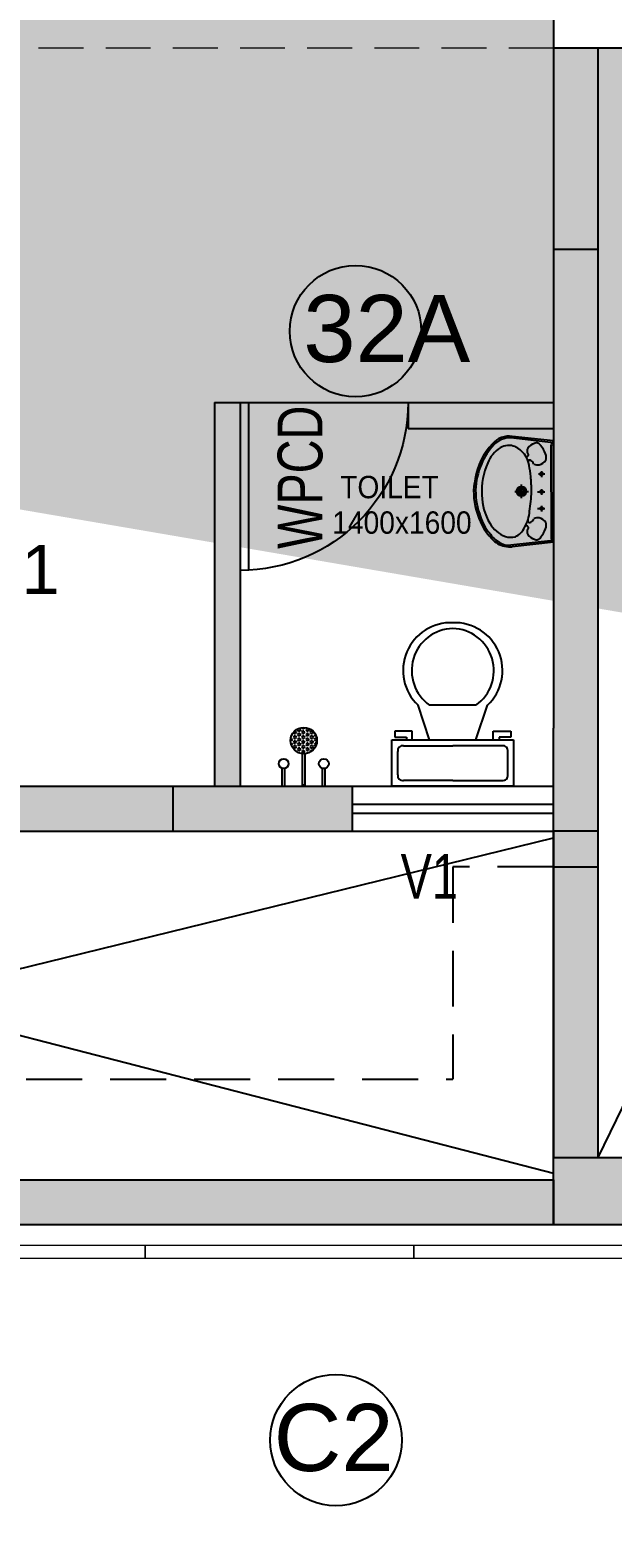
# Model space of a CAD drawing. Extents: x 11034434 to 11724204, y -4674497 to -3911811.
# Drawn here: x 11653115 to 11655716, y -4568539 to -4561881 of the extents above; entities that cross this region are included whole.
import ezdxf

# ---------------------------------------------------------------- set-up
doc = ezdxf.new("R2010")
doc.units = 0
doc.header["$MEASUREMENT"] = 0
for name, pattern in [('CENTER', [0]), ('DASHED', [0.75, 0.5, -0.25]), ('DASHED2', [0.375, 0.25, -0.125]), ('HIDDEN', [0.375, 0.25, -0.125])]:
    doc.linetypes.add(name, pattern=pattern)
doc.layers.get('0').update_dxf_attribs({"color": 251, "linetype": 'CONTINUOUS'})
for name, color, linetype in [('BEAM', 251, 'CONTINUOUS'), ('HATCH', 251, 'CONTINUOUS'), ('HS', 251, 'CONTINUOUS')]:
    doc.layers.add(name, color=color, linetype=linetype)
doc.layers.add('WALL PANEL', color=7, linetype='CONTINUOUS', lineweight=15)
doc.styles.add('ARIAL', font='arial.ttf', dxfattribs={"width": 0.75})
doc.styles.get("Standard").update_dxf_attribs({"font": 'arial.ttf'})

msp = doc.modelspace()

# ---------------------------------------------------------------- hatches: boundary and pattern name
at = {"ltscale": 500}
for points in [[(11655654, -4561963), (11655454, -4561963), (11655454, -4565003), (11655454, -4565263), (11655454, -4565463), (11655454, -4565623), (11655654, -4565623)], [(11654554, -4565263), (11653754, -4565263), (11653754, -4565463), (11654554, -4565463)], [(11655654, -4565463), (11655454, -4565463), (11655454, -4566923), (11655654, -4566923)], [(11650402.3, -4567023), (11655454, -4567023), (11655454, -4567223), (11650402.3, -4567223)]]:
    msp.add_hatch(color=256, dxfattribs=at).paths.add_polyline_path(points)
at = {"layer": 'HATCH', "ltscale": 500}
h = msp.add_hatch(color=251, dxfattribs=at)
h.dxf.hatch_style = 1
h.paths.add_polyline_path([(11633364, -4566323), (11633664, -4566323), (11633664, -4567223), (11633364, -4567223)])
h.paths.add_polyline_path([(11676774, -4570188), (11677674, -4570188), (11677674, -4570488), (11676774, -4570488)])
h.paths.add_polyline_path([(11651189, -4576253), (11651489, -4576253), (11651489, -4577153), (11651189, -4577153)])
h.paths.add_polyline_path([(11673574, -4576253), (11674174, -4576253), (11674174, -4576553), (11673574, -4576553)])
h.paths.add_polyline_path([(11629934, -4558133), (11630684, -4558133), (11630684, -4558433), (11629934, -4558433)])
h.paths.add_polyline_path([(11629934, -4561663), (11630834, -4561663), (11630834, -4561963), (11629934, -4561963)])
h.paths.add_polyline_path([(11666915.7, -4576153), (11667744, -4576153), (11667744, -4576453), (11666915.7, -4576453)])
h.paths.add_polyline_path([(11643159, -4575553), (11643459, -4575553), (11643459, -4576453), (11643159, -4576453)])
h.paths.add_polyline_path([(11636989, -4575703), (11637289, -4575703), (11637289, -4576453), (11636989, -4576453)])
h.paths.add_polyline_path([(11636664, -4576478), (11636964, -4576478), (11636964, -4577228), (11636664, -4577228)])
h.paths.add_polyline_path([(11629934, -4547263), (11630684, -4547263), (11630684, -4547563), (11629934, -4547563)])
h.paths.add_polyline_path([(11676774, -4547263), (11677674, -4547263), (11677674, -4547563), (11676774, -4547563)])
h.paths.add_polyline_path([(11629834, -4566323), (11630134, -4566323), (11630134, -4567223), (11629834, -4567223)])
h.paths.add_polyline_path([(11636664, -4575703), (11636964, -4575703), (11636964, -4576453), (11636664, -4576453)])
h.paths.add_polyline_path([(11676674, -4533533), (11676974, -4533533), (11676974, -4532554.7), (11676674, -4532554.7)])
h.paths.add_polyline_path([(11629934, -4554533), (11630684, -4554533), (11630684, -4554833), (11629934, -4554833)])
h.paths.add_polyline_path([(11658389, -4576253), (11658689, -4576253), (11658689, -4577153), (11658389, -4577153)])
h.paths.add_polyline_path([(11676774, -4527303), (11677674, -4527303), (11677674, -4527603), (11676774, -4527603)])
h.paths.add_polyline_path([(11676774, -4543663), (11677674, -4543663), (11677674, -4543963), (11676774, -4543963)])
h.paths.add_polyline_path([(11629934, -4550933), (11630684, -4550933), (11630684, -4551233), (11629934, -4551233)])
h.paths.add_polyline_path([(11661989, -4570223), (11662289, -4570223), (11662289, -4571123), (11661989, -4571123)])
h.paths.add_polyline_path([(11676774, -4550933), (11677674, -4550933), (11677674, -4551233), (11676774, -4551233)])
h.paths.add_polyline_path([(11634979, -4536533), (11635279, -4536533), (11635279, -4537133), (11634979, -4537133)])
h.paths.add_polyline_path([(11629934, -4536533), (11630834, -4536533), (11630834, -4536833), (11629934, -4536833)])
h.paths.add_polyline_path([(11676774, -4536533), (11677574, -4536533), (11677574, -4536833), (11676774, -4536833)])
h.paths.add_polyline_path([(11673574, -4565263), (11674272.9, -4565263), (11674272.9, -4565563), (11673574, -4565563)])
h.paths.add_polyline_path([(11670744, -4576153), (11671572.3, -4576153), (11671572.3, -4576453), (11670744, -4576453)])
h.paths.add_polyline_path([(11676774, -4558133), (11677674, -4558133), (11677674, -4558433), (11676774, -4558433)])
h.paths.add_polyline_path([(11634979, -4532933), (11635279, -4532933), (11635279, -4533533), (11634979, -4533533)])
h.paths.add_polyline_path([(11635304, -4532933), (11635604, -4532933), (11635604, -4533533), (11635304, -4533533)])
h.paths.add_polyline_path([(11631314, -4532633), (11631614, -4532633), (11631614, -4533533), (11631314, -4533533)])
h.paths.add_polyline_path([(11676774, -4576153), (11677674, -4576153), (11677674, -4576453), (11676774, -4576453)])
h.paths.add_polyline_path([(11649424, -4525003), (11649724, -4525003), (11649724, -4525903), (11649424, -4525903)])
h.paths.add_polyline_path([(11655454, -4525003), (11655754, -4525003), (11655754, -4525903), (11655454, -4525903)])
h.paths.add_polyline_path([(11633364, -4575703), (11633664, -4575703), (11633664, -4576453), (11633364, -4576453)])
h.paths.add_polyline_path([(11635304, -4536533), (11635604, -4536533), (11635604, -4537133), (11635304, -4537133)])
h.paths.add_polyline_path([(11646124, -4525003), (11646424, -4525003), (11646424, -4525903), (11646124, -4525903)])
h.paths.add_polyline_path([(11631314, -4526753), (11631614, -4526753), (11631614, -4527503), (11631314, -4527503)])
h.paths.add_polyline_path([(11634979, -4540133), (11635279, -4540133), (11635279, -4540733), (11634979, -4540733)])
h.paths.add_polyline_path([(11635304, -4540733), (11635604, -4540733), (11635604, -4540133), (11635304, -4540133)])
h.paths.add_polyline_path([(11633364, -4561213), (11633664, -4561213), (11633664, -4561963), (11633364, -4561963)])
h.paths.add_polyline_path([(11634979, -4526753), (11635279, -4526753), (11635279, -4527503), (11634979, -4527503)])
h.paths.add_polyline_path([(11632914, -4576478), (11633664, -4576478), (11633664, -4576778), (11632914, -4576778)])
h.paths.add_polyline_path([(11661989, -4576253), (11662289, -4576253), (11662289, -4577153), (11661989, -4577153)])
h.paths.add_polyline_path([(11633364, -4570223), (11633664, -4570223), (11633664, -4570973), (11633364, -4570973)])
h.paths.add_polyline_path([(11654789, -4576253), (11655089, -4576253), (11655089, -4577153), (11654789, -4577153)])
h.paths.add_polyline_path([(11676774, -4540133), (11677674, -4540133), (11677674, -4540433), (11676774, -4540433)])
h.paths.add_polyline_path([(11629934, -4543663), (11630684, -4543663), (11630684, -4543963), (11629934, -4543963)])
h.paths.add_polyline_path([(11670744, -4576478), (11671344, -4576478), (11671344, -4576778), (11670744, -4576778)])
h.paths.add_polyline_path([(11629659, -4576478), (11630409, -4576478), (11630409, -4576778), (11629659, -4576778)])
h.paths.add_polyline_path([(11667144, -4576478), (11667744, -4576478), (11667744, -4576778), (11667144, -4576778)])
h.paths.add_polyline_path([(11630834, -4540133), (11629934, -4540133), (11629934, -4540433), (11630834, -4540433)])
h.paths.add_polyline_path([(11643159, -4570223), (11643459, -4570223), (11643459, -4571123), (11643159, -4571123)])
h.paths.add_polyline_path([(11647589, -4576253), (11647889, -4576253), (11647889, -4577153), (11647589, -4577153)])
h.paths.add_polyline_path([(11667444, -4570223), (11667744, -4570223), (11667744, -4571123), (11667444, -4571123)])
h.paths.add_polyline_path([(11676774, -4561663), (11677674, -4561663), (11677674, -4561963), (11676774, -4561963)])
h.paths.add_polyline_path([(11676774, -4566923), (11677752.3, -4566923), (11677752.3, -4567223), (11676774, -4567223)])
h.paths.add_polyline_path([(11637734, -4526603), (11638034, -4526603), (11638034, -4527503), (11637734, -4527503)])
edge = h.paths.add_edge_path()
edge.add_line((11658239, -4526603), (11658239, -4527503))
edge.add_line((11670744, -4567223), (11671722.3, -4567223))
edge.add_line((11636664, -4561213), (11636664, -4561963))
edge.add_line((11658539, -4533533), (11658539, -4532633))
edge.add_line((11636964, -4570973), (11636964, -4570223))
edge.add_line((11636989, -4570223), (11636989, -4570973))
h.paths.add_polyline_path([(11655454, -4566923), (11656354, -4566923), (11656354, -4567223), (11655454, -4567223)], flags=17)
h.paths.add_polyline_path([(11640094, -4566323), (11640394, -4566323), (11640394, -4567223), (11640094, -4567223)], flags=17)
h.paths.add_polyline_path([(11636989, -4566473), (11637289, -4566473), (11637289, -4567223), (11636989, -4567223)], flags=17)
h.paths.add_polyline_path([(11636989, -4570223), (11637289, -4570223), (11637289, -4570973), (11636989, -4570973)], flags=17)
h.paths.add_polyline_path([(11645445.7, -4566923), (11646424, -4566923), (11646424, -4567223), (11645445.7, -4567223)], flags=17)
h.paths.add_polyline_path([(11647249.9, -4570223), (11648228.1, -4570223), (11648228.1, -4570523), (11647249.9, -4570523)], flags=17)
h.paths.add_polyline_path([(11660814, -4566923), (11661714, -4566923), (11661714, -4567223), (11660814, -4567223)], flags=17)
h.paths.add_polyline_path([(11649424, -4566923), (11650402.3, -4566923), (11650402.3, -4567223), (11649424, -4567223)], flags=17)
h.paths.add_polyline_path([(11666844, -4566923), (11667744, -4566923), (11667744, -4567223), (11666844, -4567223)], flags=17)
h.paths.add_polyline_path([(11636664, -4566473), (11636964, -4566473), (11636964, -4567223), (11636664, -4567223)], flags=17)
h.paths.add_polyline_path([(11636664, -4570223), (11636964, -4570223), (11636964, -4570973), (11636664, -4570973)], flags=17)
h.paths.add_polyline_path([(11660814, -4540133), (11661714, -4540133), (11661714, -4540433), (11660814, -4540433)], flags=17)
h.paths.add_polyline_path([(11655454, -4532933), (11655754, -4532933), (11655754, -4533533), (11655454, -4533533)], flags=16)
h.paths.add_polyline_path([(11655454, -4547263), (11656354, -4547263), (11656354, -4547563), (11655454, -4547563)], flags=17)
h.paths.add_polyline_path([(11652224, -4531073), (11652824, -4531073), (11652824, -4531373), (11652224, -4531373)], flags=17)
h.paths.add_polyline_path([(11652224, -4533233), (11652824, -4533233), (11652824, -4533533), (11652224, -4533533)], flags=16)
h.paths.add_polyline_path([(11660814, -4561663), (11661714, -4561663), (11661714, -4561963), (11660814, -4561963)], flags=17)
h.paths.add_polyline_path([(11636664, -4561213), (11636964, -4561213), (11636964, -4561963), (11636664, -4561963)], flags=17)
h.paths.add_polyline_path([(11646424, -4551233), (11645524, -4551233), (11645524, -4550933), (11646424, -4550933)], flags=17)
h.paths.add_polyline_path([(11639494, -4558133), (11640394, -4558133), (11640394, -4558433), (11639494, -4558433)], flags=17)
h.paths.add_polyline_path([(11646124, -4561363), (11646424, -4561363), (11646424, -4562263), (11646124, -4562263)], flags=17)
h.paths.add_polyline_path([(11639494, -4561663), (11640394, -4561663), (11640394, -4561963), (11639494, -4561963)], flags=17)
h.paths.add_polyline_path([(11655454, -4558133), (11656354, -4558133), (11656354, -4558433), (11655454, -4558433)], flags=17)
h.paths.add_polyline_path([(11636989, -4561213), (11637289, -4561213), (11637289, -4561963), (11636989, -4561963)], flags=17)
h.paths.add_polyline_path([(11639494, -4554533), (11640394, -4554533), (11640394, -4554833), (11639494, -4554833)], flags=17)
h.paths.add_polyline_path([(11660814, -4543663), (11661714, -4543663), (11661714, -4543963), (11660814, -4543963)], flags=17)
h.paths.add_polyline_path([(11660814, -4554533), (11661714, -4554533), (11661714, -4554833), (11660814, -4554833)], flags=17)
h.paths.add_polyline_path([(11660814, -4550933), (11661714, -4550933), (11661714, -4551233), (11660814, -4551233)], flags=17)
h.paths.add_polyline_path([(11664314, -4565263), (11664914, -4565263), (11664914, -4565563), (11664314, -4565563)], flags=17)
h.paths.add_polyline_path([(11670744, -4547263), (11671644, -4547263), (11671644, -4547563), (11670744, -4547563)], flags=17)
h.paths.add_polyline_path([(11666844, -4547263), (11667744, -4547263), (11667744, -4547563), (11666844, -4547563)], flags=17)
h.paths.add_polyline_path([(11649424, -4554233), (11649724, -4554233), (11649724, -4555133), (11649424, -4555133)], flags=17)
h.paths.add_polyline_path([(11655454, -4554533), (11656354, -4554533), (11656354, -4554833), (11655454, -4554833)], flags=17)
h.paths.add_polyline_path([(11670744, -4566923), (11671722.3, -4566923), (11671722.3, -4567223), (11670744, -4567223)], flags=17)
h.paths.add_polyline_path([(11646124, -4554233), (11646424, -4554233), (11646424, -4555133), (11646124, -4555133)], flags=17)
h.paths.add_polyline_path([(11667444, -4554233), (11667744, -4554233), (11667744, -4555133), (11667444, -4555133)], flags=17)
h.paths.add_polyline_path([(11649424, -4547263), (11650324, -4547263), (11650324, -4547563), (11649424, -4547563)], flags=17)
h.paths.add_polyline_path([(11662541.5, -4533233), (11663441.5, -4533233), (11663441.5, -4533533), (11662541.5, -4533533)], flags=17)
h.paths.add_polyline_path([(11666844, -4533233), (11667744, -4533233), (11667744, -4533533), (11666844, -4533533)], flags=17)
h.paths.add_polyline_path([(11670744, -4533233), (11671644, -4533233), (11671644, -4533533), (11670744, -4533533)], flags=17)
h.paths.add_polyline_path([(11655454, -4550933), (11656354, -4550933), (11656354, -4551233), (11655454, -4551233)], flags=17)
h.paths.add_polyline_path([(11649424, -4550933), (11650324, -4550933), (11650324, -4551233), (11649424, -4551233)], flags=17)
h.paths.add_polyline_path([(11642994, -4565263), (11643594, -4565263), (11643594, -4565563), (11642994, -4565563)], flags=17)
h.paths.add_polyline_path([(11655454, -4540133), (11656354, -4540133), (11656354, -4540433), (11655454, -4540433)], flags=17)
h.paths.add_polyline_path([(11639494, -4550933), (11640394, -4550933), (11640394, -4551233), (11639494, -4551233)], flags=17)
h.paths.add_polyline_path([(11670744, -4550933), (11671644, -4550933), (11671644, -4551233), (11670744, -4551233)], flags=17)
h.paths.add_polyline_path([(11666844, -4550933), (11667744, -4550933), (11667744, -4551233), (11666844, -4551233)], flags=17)
h.paths.add_polyline_path([(11670744, -4554233), (11671044, -4554233), (11671044, -4555133), (11670744, -4555133)], flags=17)
h.paths.add_polyline_path([(11649424, -4557833), (11649724, -4557833), (11649724, -4558733), (11649424, -4558733)], flags=17)
h.paths.add_polyline_path([(11670744, -4561363), (11671044, -4561363), (11671044, -4562263), (11670744, -4562263)], flags=17)
h.paths.add_polyline_path([(11655454, -4543663), (11656354, -4543663), (11656354, -4543963), (11655454, -4543963)], flags=17)
h.paths.add_polyline_path([(11667444, -4543363), (11667744, -4543363), (11667744, -4544263), (11667444, -4544263)], flags=17)
h.paths.add_polyline_path([(11670744, -4543363), (11671044, -4543363), (11671044, -4544263), (11670744, -4544263)], flags=17)
h.paths.add_polyline_path([(11645524, -4547263), (11646424, -4547263), (11646424, -4547563), (11645524, -4547563)], flags=17)
h.paths.add_polyline_path([(11660618.7, -4547262.8), (11661714, -4547263), (11661714, -4547563), (11660618.7, -4547562.8)], flags=17)
h.paths.add_polyline_path([(11639494, -4547263), (11640394, -4547263), (11640394, -4547563), (11639494, -4547563)], flags=17)
h.paths.add_polyline_path([(11654449.9, -4570223), (11655428.1, -4570223), (11655428.1, -4570523), (11654449.9, -4570523)], flags=17)
h.paths.add_polyline_path([(11646124, -4557833), (11646424, -4557833), (11646424, -4558733), (11646124, -4558733)], flags=17)
h.paths.add_polyline_path([(11641979, -4527503), (11642279, -4527503), (11642279, -4526703), (11641979, -4526703)], flags=17)
h.paths.add_polyline_path([(11670744, -4539833), (11671044, -4539833), (11671044, -4540733), (11670744, -4540733)], flags=17)
h.paths.add_polyline_path([(11646124, -4530473), (11646424, -4530473), (11646424, -4531373), (11646124, -4531373)], flags=17)
h.paths.add_polyline_path([(11660814, -4536533), (11661714, -4536533), (11661714, -4536833), (11660814, -4536833)], flags=17)
h.paths.add_polyline_path([(11655454, -4530473), (11655754, -4530473), (11655754, -4531373), (11655454, -4531373)], flags=17)
h.paths.add_polyline_path([(11641979, -4532633), (11642279, -4532633), (11642279, -4533533), (11641979, -4533533)], flags=17)
h.paths.add_polyline_path([(11658239, -4532633), (11658539, -4532633), (11658539, -4533533), (11658239, -4533533)], flags=16)
h.paths.add_polyline_path([(11639494, -4536533), (11640394, -4536533), (11640394, -4536833), (11639494, -4536833)], flags=17)
h.paths.add_polyline_path([(11649424, -4536533), (11650069, -4536533), (11650069, -4536833), (11649424, -4536833)], flags=17)
h.paths.add_polyline_path([(11637734, -4532633), (11638034, -4532633), (11638034, -4533533), (11637734, -4533533)], flags=17)
h.paths.add_polyline_path([(11667444, -4526603), (11667744, -4526603), (11667744, -4527503), (11667444, -4527503)], flags=17)
h.paths.add_polyline_path([(11646124, -4532633), (11646424, -4532633), (11646424, -4533533), (11646124, -4533533)], flags=17)
h.paths.add_polyline_path([(11662841.5, -4526603), (11663141.5, -4526603), (11663141.5, -4527503), (11662841.5, -4527503)], flags=17)
h.paths.add_polyline_path([(11670744, -4536533), (11671644, -4536533), (11671644, -4536833), (11670744, -4536833)], flags=17)
h.paths.add_polyline_path([(11646124, -4543363), (11646424, -4543363), (11646424, -4544263), (11646124, -4544263)], flags=17)
h.paths.add_polyline_path([(11639494, -4540133), (11640394, -4540133), (11640394, -4540433), (11639494, -4540433)], flags=17)
h.paths.add_polyline_path([(11658239, -4526603), (11658539, -4526603), (11658539, -4527503), (11658239, -4527503)], flags=17)
h.paths.add_polyline_path([(11666844, -4536533), (11667744, -4536533), (11667744, -4536833), (11666844, -4536833)], flags=17)
h.paths.add_polyline_path([(11670744, -4526603), (11671044, -4526603), (11671044, -4527503), (11670744, -4527503)], flags=17)
h.paths.add_polyline_path([(11658049.9, -4570223), (11659028.1, -4570223), (11659028.1, -4570523), (11658049.9, -4570523)], flags=17)
h.paths.add_polyline_path([(11655454, -4536533), (11656354, -4536533), (11656354, -4536833), (11655454, -4536833)], flags=17)
h.paths.add_polyline_path([(11655454, -4561663), (11656354, -4561663), (11656354, -4561963), (11655454, -4561963)], flags=17)
h.paths.add_polyline_path([(11649424, -4539833), (11649724, -4539833), (11649724, -4540733), (11649424, -4540733)], flags=17)
h.paths.add_polyline_path([(11660814, -4558133), (11661714, -4558133), (11661714, -4558433), (11660814, -4558433)], flags=17)
h.paths.add_polyline_path([(11646124, -4540733), (11646424, -4540733), (11646424, -4539835.4), (11646124, -4539835.4)], flags=17)
h.paths.add_polyline_path([(11667444, -4557833), (11667744, -4557833), (11667744, -4558733), (11667444, -4558733)], flags=17)
h.paths.add_polyline_path([(11649424, -4561363), (11649724, -4561363), (11649724, -4562263), (11649424, -4562263)], flags=17)
h.paths.add_polyline_path([(11670744, -4557833), (11671044, -4557833), (11671044, -4558733), (11670744, -4558733)], flags=17)
h.paths.add_polyline_path([(11645445.7, -4536533), (11646424, -4536533), (11646424, -4536833), (11645445.7, -4536833)], flags=17)
h.paths.add_polyline_path([(11667444, -4561363), (11667744, -4561363), (11667744, -4562263), (11667444, -4562263)], flags=17)
h.paths.add_polyline_path([(11649424, -4543363), (11649724, -4543363), (11649724, -4544263), (11649424, -4544263)], flags=17)
h.paths.add_polyline_path([(11639494, -4543663), (11640394, -4543663), (11640394, -4543963), (11639494, -4543963)], flags=17)
h.paths.add_polyline_path([(11667444, -4539833), (11667744, -4539833), (11667744, -4540733), (11667444, -4540733)], flags=17)
h.paths.add_polyline_path([(11671044, -4570280.2), (11670744, -4570280.2), (11670744, -4571201.3), (11671044, -4571201.3)])
at = {"layer": 'HS', "linetype": 'CENTER', "ltscale": 500, "true_color": 0x636466}
h = msp.add_hatch(dxfattribs=at)
h.set_pattern_fill('ANSI31', color=251)
h.set_pattern_definition([(45, (348973.33256, 82478.97014), (-0.0883883476483, 0.0883883476483), [])])
h.paths.add_polyline_path([(11654041.5, -4558133), (11654041.5, -4556818), (11653926.5, -4556818), (11653926.5, -4558133)])
h.paths.add_polyline_path([(11654027.3, -4557126.4), (11654912.2, -4557126.4), (11654912.2, -4557534.3), (11654027.3, -4557534.3)], flags=9)
h.paths.add_polyline_path([(11653926.5, -4558418), (11654041.5, -4558418), (11654041.5, -4558133), (11653926.5, -4558133)])
h.paths.add_polyline_path([(11654791.5, -4558433), (11654791.5, -4558529.4, -0.024474), (11654816.4, -4558533), (11655454, -4558533), (11655454, -4558433)])
h.paths.add_polyline_path([(11654118.7, -4558367.3), (11654845.2, -4558367.3), (11654845.2, -4558674.2), (11654118.7, -4558674.2)], flags=9)
h.paths.add_polyline_path([(11653926.5, -4558533), (11654041.5, -4558533), (11654041.5, -4558433), (11653926.5, -4558433)])
h.paths.add_polyline_path([(11654054, -4563548), (11653939, -4563548), (11653939, -4565263), (11654054, -4565263), (11654054, -4563548)])
h.paths.add_polyline_path([(11654804, -4563548), (11654804, -4563663), (11655454, -4563663), (11655454, -4563548), (11654804, -4563548)])
at = {"layer": 'HS', "lineweight": -3, "ltscale": 500}
h = msp.add_hatch(color=256, dxfattribs=at)
h.dxf.hatch_style = 1
h.paths.add_polyline_path([(11653754, -4565463.1), (11653754, -4565263.1), (11652854, -4565263.1), (11652854, -4565463.1)])
at = {"layer": 'HS', "linetype": 'CENTER', "ltscale": 500, "true_color": 0x636466}
h = msp.add_hatch(dxfattribs=at)
h.set_pattern_fill('ANSI31', color=251, scale=10)
h.set_pattern_definition([(45, (11649584.3326, -4576357.0299), (-0.88388348, 0.88388348), [])])
h.paths.add_polyline_path([(11651189, -4576253), (11650503, -4576253, -0.135626), (11650476.5, -4576253), (11649058, -4576253), (11649058, -4576453), (11651189, -4576453)])
h.paths.add_polyline_path([(11648158, -4576253), (11647889, -4576253), (11647889, -4576453), (11648158, -4576453)])
h.paths.add_polyline_path([(11651758, -4576253), (11651489, -4576253), (11651489, -4576453), (11651758, -4576453)])
h.paths.add_polyline_path([(11654789, -4576253), (11654734.8, -4576253), (11654734.8, -4576353.3), (11653786.7, -4576352.7), (11653786.8, -4576253), (11653703.4, -4576253), (11653703.4, -4576353), (11652755.3, -4576353), (11652755.4, -4576253), (11652658, -4576253), (11652658, -4576453), (11654789, -4576453)])
h.paths.add_polyline_path([(11655358, -4576253), (11655089, -4576253), (11655089, -4576453), (11655358, -4576453)])
h.paths.add_polyline_path([(11658389, -4576253), (11657739, -4576253, -0.135626), (11657712.5, -4576253), (11657300.1, -4576253, -0.135626), (11657273.5, -4576253), (11656258, -4576253), (11656258, -4576453), (11658389, -4576453)])
h.paths.add_polyline_path([(11660873.5, -4576253), (11659930, -4576253, -0.135626), (11659903.5, -4576253), (11658689, -4576253), (11658689, -4576453), (11660873.5, -4576453)])
h.paths.add_polyline_path([(11661989, -4576253), (11661773.5, -4576253), (11661773.5, -4576453), (11661989, -4576453)])
h.paths.add_polyline_path([(11637679.9, -4567158), (11637664.9, -4567158), (11637664.9, -4567123), (11637619.9, -4567123), (11637289, -4567123), (11637289, -4567223), (11637619.9, -4567223), (11637664.9, -4567223), (11637664.9, -4567220.5, 0.414214), (11637677.4, -4567208)])

# ---------------------------------------------------------------- linework, layer by layer
at = {"lineweight": 25}
for p, q in [((11655454, -4554833), (11655454, -4562863)), ((11656354, -4561963), (11655454, -4561963)), ((11655654, -4566923), (11655654, -4561963)), ((11655454, -4562863), (11655454, -4565003)), ((11655654, -4562863), (11655454, -4562863)), ((11653939, -4563548), (11653939, -4563727.9)), ((11653939, -4563548), (11653939, -4565263)), ((11653939, -4563548), (11654804, -4563548)), ((11654054, -4563548), (11654054, -4564298)), ((11654091.5, -4563548), (11654091.5, -4564297.1)), ((11654804, -4563548), (11655454, -4563548)), ((11654804, -4563548), (11654804, -4563663)), ((11654054, -4563663), (11654054, -4565263)), ((11654804, -4563663), (11655454, -4563663)), ((11655454, -4563727.5), (11655262.6, -4563706)), ((11655454, -4563719.5), (11655269.3, -4563698.8)), ((11655444.4, -4564156.8), (11655443.3, -4563738.9)), ((11655454, -4564171.9), (11655454, -4563719.5)), ((11655387.3, -4563867.1), (11655414.6, -4563867.1)), ((11655399.6, -4563855), (11655399.6, -4563881.2)), ((11655280.6, -4563944.8), (11655342, -4563944.8)), ((11655310.7, -4563975.1), (11655310.7, -4563914.7)), ((11655382.1, -4563946.3), (11655414.6, -4563946.3)), ((11655399.6, -4563934.2), (11655399.6, -4563960.4)), ((11655382.1, -4564021.1), (11655414.6, -4564021.1)), ((11655399.6, -4564009), (11655399.6, -4564035.2)), ((11655454, -4564164), (11655262.6, -4564185.4)), ((11655454, -4564171.9), (11655269.3, -4564192.6)), ((11654900.6, -4565056.1), (11654848.8, -4564900.9)), ((11655107.4, -4564900.9), (11654900.6, -4564900.9)), ((11655107.4, -4565056.1), (11655159.2, -4564900.9)), ((11654823, -4565017.3), (11654745.4, -4565017.3)), ((11654745.4, -4565017.3), (11654745.4, -4565043.2)), ((11654823, -4565056.1), (11654823, -4565017.3)), ((11655185, -4565017.3), (11655262.6, -4565017.3)), ((11655185, -4565056.1), (11655185, -4565017.3)), ((11655262.6, -4565017.3), (11655262.6, -4565043.2)), ((11655454, -4567223), (11655454, -4565003)), ((11654732.4, -4565056.1), (11655275.6, -4565056.1)), ((11654732.4, -4565263), (11654732.4, -4565056.1)), ((11654745.4, -4565043.2), (11654797.1, -4565043.2)), ((11654784.2, -4565082), (11655004, -4565082)), ((11654797.1, -4565043.2), (11654797.1, -4565056.1)), ((11655223.8, -4565082), (11655004, -4565082)), ((11655262.6, -4565043.2), (11655210.9, -4565043.2)), ((11655210.9, -4565043.2), (11655210.9, -4565056.1)), ((11655275.6, -4565056.1), (11655275.6, -4565263)), ((11654758.3, -4565211.3), (11654758.3, -4565107.8)), ((11655249.7, -4565211.3), (11655249.7, -4565107.8)), ((11652854, -4565263), (11655454, -4565263)), ((11653754, -4565263), (11653754, -4565463)), ((11654554, -4565263), (11654554, -4565463)), ((11655004, -4565263), (11654732.4, -4565263)), ((11655004, -4565237.1), (11654784.2, -4565237.1)), ((11655004, -4565237.1), (11655223.8, -4565237.1)), ((11655275.6, -4565263), (11655004, -4565263)), ((11649624, -4566923), (11655454, -4565493)), ((11649654, -4565493), (11655454, -4566993)), ((11652854, -4565463), (11655454, -4565463)), ((11655454, -4565623), (11655654, -4565623)), ((11655454, -4566923), (11656354, -4566923)), ((11660814, -4567223), (11655454, -4567223))]:
    msp.add_line(p, q, dxfattribs=at)
at = {"linetype": 'DASHED2', "lineweight": 25, "ltscale": 1500}
msp.add_line((11655654, -4566923), (11661514, -4554833), dxfattribs=at)
at = {"lineweight": 25, "ltscale": 500}
for p, q in [((11654292.4, -4565022), (11654295.5, -4565027.4)), ((11654301.7, -4565027.4), (11654295.5, -4565027.4)), ((11654301.7, -4565016.5), (11654297.3, -4565016.5)), ((11654301.7, -4565016.5), (11654304.9, -4565021.9)), ((11654304.9, -4565021.9), (11654301.7, -4565027.4)), ((11654314.2, -4565005.7), (11654311.1, -4565011.1)), ((11654311.1, -4565011.1), (11654314.2, -4565016.5)), ((11654314.2, -4565027.4), (11654311.1, -4565032.8)), ((11654320.5, -4565005.7), (11654314.2, -4565005.7)), ((11654320.5, -4565016.5), (11654314.2, -4565016.5)), ((11654320.5, -4565027.4), (11654314.2, -4565027.4)), ((11654320.5, -4565005.7), (11654323.6, -4565011.1)), ((11654323.6, -4565011.1), (11654320.5, -4565016.5)), ((11654320.5, -4565027.4), (11654323.6, -4565032.8)), ((11654333, -4565016.5), (11654329.9, -4565021.9)), ((11654329.9, -4565021.9), (11654333, -4565027.4)), ((11654330, -4565000.5), (11654333, -4565005.7)), ((11654339.2, -4565005.7), (11654333, -4565005.7)), ((11654339.2, -4565016.5), (11654333, -4565016.5)), ((11654339.2, -4565027.4), (11654333, -4565027.4)), ((11654342.4, -4565000.3), (11654339.2, -4565005.7)), ((11654339.2, -4565016.5), (11654342.4, -4565021.9)), ((11654342.4, -4565021.9), (11654339.2, -4565027.4)), ((11654342.2, -4565000), (11654342.4, -4565000.3)), ((11654351.7, -4565005.7), (11654348.6, -4565011.1)), ((11654348.6, -4565011.1), (11654351.7, -4565016.5)), ((11654351.7, -4565027.4), (11654348.6, -4565032.8)), ((11654358, -4565005.7), (11654351.7, -4565005.7)), ((11654358, -4565016.5), (11654351.7, -4565016.5)), ((11654358, -4565027.4), (11654351.7, -4565027.4)), ((11654358, -4565005.7), (11654361.1, -4565011.1)), ((11654361.1, -4565011.1), (11654358, -4565016.5)), ((11654358, -4565027.4), (11654361.1, -4565032.8)), ((11654370.5, -4565016.5), (11654367.4, -4565021.9)), ((11654367.4, -4565021.9), (11654370.5, -4565027.4)), ((11654376.7, -4565016.5), (11654370.5, -4565016.5)), ((11654376.7, -4565027.4), (11654370.5, -4565027.4)), ((11654376.7, -4565016.5), (11654379.9, -4565021.9)), ((11654379.9, -4565021.9), (11654376.7, -4565027.4)), ((11654388.8, -4565028.2), (11654386.1, -4565032.8)), ((11654283, -4565059.8), (11654279.4, -4565059.8)), ((11654283, -4565049), (11654280.2, -4565049)), ((11654283, -4565070.7), (11654280.5, -4565070.7)), ((11654283, -4565049), (11654286.1, -4565054.4)), ((11654286.1, -4565054.4), (11654283, -4565059.8)), ((11654283, -4565070.7), (11654286.1, -4565076.1)), ((11654286.1, -4565032.8), (11654283.4, -4565037.5)), ((11654286.1, -4565076.1), (11654283.5, -4565080.6)), ((11654285.8, -4565032.2), (11654286.1, -4565032.8)), ((11654295.5, -4565038.2), (11654292.4, -4565043.6)), ((11654292.4, -4565043.6), (11654295.5, -4565049)), ((11654295.5, -4565059.8), (11654292.4, -4565065.2)), ((11654292.4, -4565065.2), (11654295.5, -4565070.7)), ((11654295.5, -4565081.5), (11654292.4, -4565086.9)), ((11654292.4, -4565086.9), (11654295.5, -4565092.3)), ((11654301.7, -4565038.2), (11654295.5, -4565038.2)), ((11654301.7, -4565049), (11654295.5, -4565049)), ((11654301.7, -4565059.8), (11654295.5, -4565059.8)), ((11654301.7, -4565070.7), (11654295.5, -4565070.7)), ((11654301.7, -4565081.5), (11654295.5, -4565081.5)), ((11654301.7, -4565092.3), (11654295.5, -4565092.3)), ((11654301.7, -4565038.2), (11654304.9, -4565043.6)), ((11654304.9, -4565043.6), (11654301.7, -4565049)), ((11654301.7, -4565059.8), (11654304.9, -4565065.2)), ((11654304.9, -4565065.2), (11654301.7, -4565070.7)), ((11654301.7, -4565081.5), (11654304.9, -4565086.9)), ((11654304.9, -4565086.9), (11654301.7, -4565092.3)), ((11654311.1, -4565032.8), (11654314.2, -4565038.2)), ((11654314.2, -4565049), (11654311.1, -4565054.4)), ((11654311.1, -4565054.4), (11654314.2, -4565059.8)), ((11654314.2, -4565070.7), (11654311.1, -4565076.1)), ((11654311.1, -4565076.1), (11654314.2, -4565081.5)), ((11654314.2, -4565092.3), (11654311.1, -4565097.7)), ((11654320.5, -4565038.2), (11654314.2, -4565038.2)), ((11654320.5, -4565049), (11654314.2, -4565049)), ((11654320.5, -4565059.8), (11654314.2, -4565059.8)), ((11654320.5, -4565070.7), (11654314.2, -4565070.7)), ((11654320.5, -4565081.5), (11654314.2, -4565081.5)), ((11654320.5, -4565092.3), (11654314.2, -4565092.3)), ((11654323.6, -4565032.8), (11654320.5, -4565038.2)), ((11654320.5, -4565049), (11654323.6, -4565054.4)), ((11654323.6, -4565054.4), (11654320.5, -4565059.8)), ((11654320.5, -4565070.7), (11654323.6, -4565076.1)), ((11654323.6, -4565076.1), (11654320.5, -4565081.5)), ((11654320.5, -4565092.3), (11654323.6, -4565097.7)), ((11654333, -4565038.2), (11654329.9, -4565043.6)), ((11654329.9, -4565043.6), (11654333, -4565049)), ((11654333, -4565059.8), (11654329.9, -4565065.2)), ((11654329.9, -4565065.2), (11654333, -4565070.7)), ((11654333, -4565081.5), (11654329.9, -4565086.9)), ((11654329.9, -4565086.9), (11654333, -4565092.3)), ((11654339.2, -4565038.2), (11654333, -4565038.2)), ((11654339.2, -4565049), (11654333, -4565049)), ((11654339.2, -4565059.8), (11654333, -4565059.8)), ((11654339.2, -4565070.7), (11654333, -4565070.7)), ((11654339.2, -4565081.5), (11654333, -4565081.5)), ((11654339.2, -4565092.3), (11654333, -4565092.3)), ((11654339.2, -4565038.2), (11654342.4, -4565043.6)), ((11654342.4, -4565043.6), (11654339.2, -4565049)), ((11654339.2, -4565059.8), (11654342.4, -4565065.2)), ((11654342.4, -4565065.2), (11654339.2, -4565070.7)), ((11654339.2, -4565081.5), (11654342.4, -4565086.9)), ((11654342.4, -4565086.9), (11654339.2, -4565092.3)), ((11654348.6, -4565032.8), (11654351.7, -4565038.2)), ((11654351.7, -4565049), (11654348.6, -4565054.4)), ((11654348.6, -4565054.4), (11654351.7, -4565059.8)), ((11654351.7, -4565070.7), (11654348.6, -4565076.1)), ((11654348.6, -4565076.1), (11654351.7, -4565081.5)), ((11654351.7, -4565092.3), (11654348.6, -4565097.7)), ((11654358, -4565038.2), (11654351.7, -4565038.2)), ((11654358, -4565049), (11654351.7, -4565049)), ((11654358, -4565059.8), (11654351.7, -4565059.8)), ((11654358, -4565070.7), (11654351.7, -4565070.7)), ((11654358, -4565081.5), (11654351.7, -4565081.5)), ((11654358, -4565092.3), (11654351.7, -4565092.3)), ((11654361.1, -4565032.8), (11654358, -4565038.2)), ((11654358, -4565049), (11654361.1, -4565054.4)), ((11654361.1, -4565054.4), (11654358, -4565059.8)), ((11654358, -4565070.7), (11654361.1, -4565076.1)), ((11654361.1, -4565076.1), (11654358, -4565081.5)), ((11654358, -4565092.3), (11654361.1, -4565097.7)), ((11654370.5, -4565038.2), (11654367.4, -4565043.6)), ((11654367.4, -4565043.6), (11654370.5, -4565049)), ((11654370.5, -4565059.8), (11654367.4, -4565065.2)), ((11654367.4, -4565065.2), (11654370.5, -4565070.7)), ((11654370.5, -4565081.5), (11654367.4, -4565086.9)), ((11654367.4, -4565086.9), (11654370.5, -4565092.3)), ((11654376.7, -4565038.2), (11654370.5, -4565038.2)), ((11654376.7, -4565049), (11654370.5, -4565049)), ((11654376.7, -4565059.8), (11654370.5, -4565059.8)), ((11654376.7, -4565070.7), (11654370.5, -4565070.7)), ((11654376.7, -4565081.5), (11654370.5, -4565081.5)), ((11654376.7, -4565092.3), (11654370.5, -4565092.3)), ((11654376.7, -4565038.2), (11654379.9, -4565043.6)), ((11654379.9, -4565043.6), (11654376.7, -4565049)), ((11654376.7, -4565059.8), (11654379.9, -4565065.2)), ((11654379.9, -4565065.2), (11654376.7, -4565070.7)), ((11654376.7, -4565081.5), (11654379.9, -4565086.9)), ((11654379.9, -4565086.9), (11654376.7, -4565092.3)), ((11654386.1, -4565032.8), (11654389.2, -4565038.2)), ((11654389.2, -4565049), (11654386.1, -4565054.4)), ((11654386.1, -4565054.4), (11654389.2, -4565059.8)), ((11654389.2, -4565070.7), (11654386.1, -4565076.1)), ((11654386.1, -4565076.1), (11654389.2, -4565081.5)), ((11654393.6, -4565038.2), (11654389.2, -4565038.2)), ((11654395.5, -4565049), (11654389.2, -4565049)), ((11654395.5, -4565059.8), (11654389.2, -4565059.8)), ((11654395.5, -4565070.7), (11654389.2, -4565070.7)), ((11654392.9, -4565081.5), (11654389.2, -4565081.5)), ((11654395.5, -4565049), (11654397, -4565051.5)), ((11654397.4, -4565056.6), (11654395.5, -4565059.8)), ((11654395.5, -4565070.7), (11654396, -4565071.6)), ((11654301.7, -4565103.1), (11654299.3, -4565103.1)), ((11654301.7, -4565103.1), (11654303.9, -4565106.8)), ((11654311.1, -4565097.7), (11654314.2, -4565103.1)), ((11654320.5, -4565103.1), (11654314.2, -4565103.1)), ((11654320.5, -4565114), (11654317, -4565114)), ((11654323.6, -4565097.7), (11654320.5, -4565103.1)), ((11654320.5, -4565114), (11654321.4, -4565115.4)), ((11654333, -4565103.1), (11654329.9, -4565108.5)), ((11654329.9, -4565108.5), (11654333, -4565114)), ((11654332.2, -4565258.2), (11654332.2, -4565117.6)), ((11654339.2, -4565103.1), (11654333, -4565103.1)), ((11654339.2, -4565114), (11654333, -4565114)), ((11654339.2, -4565103.1), (11654342.4, -4565108.5)), ((11654342.4, -4565108.5), (11654339.2, -4565114)), ((11654344.6, -4565258.2), (11654344.6, -4565117.6)), ((11654348.6, -4565097.7), (11654351.7, -4565103.1)), ((11654351.7, -4565114), (11654350.1, -4565116.8)), ((11654358, -4565103.1), (11654351.7, -4565103.1)), ((11654358, -4565114), (11654351.7, -4565114)), ((11654361.1, -4565097.7), (11654358, -4565103.1)), ((11654358, -4565114), (11654358.3, -4565114.5)), ((11654370.5, -4565103.1), (11654367.4, -4565108.5)), ((11654367.4, -4565108.5), (11654368.2, -4565109.9)), ((11654376.7, -4565103.1), (11654370.5, -4565103.1)), ((11654376.7, -4565103.1), (11654377, -4565103.6)), ((11654242.1, -4565258.2), (11654242.1, -4565182.8)), ((11654254.5, -4565258.2), (11654254.5, -4565183.1)), ((11654422.3, -4565258.2), (11654422.3, -4565183.1)), ((11654434.7, -4565258.2), (11654434.7, -4565182.8)), ((11654344.6, -4565258.2), (11654332.2, -4565258.2)), ((11655654, -4566923), (11655654, -4565414.7)), ((11655654, -4565463), (11655454, -4565463)), ((11655454, -4565463), (11655454, -4566923)), ((11655454, -4566923), (11655654, -4566923)), ((11650402.3, -4567023), (11655454, -4567023)), ((11655454, -4567023), (11655454, -4567223)), ((11655454, -4567223), (11649424, -4567223))]:
    msp.add_line(p, q, dxfattribs=at)
at = {"lineweight": 25, "ltscale": 2}
for p, q in [((11654554, -4565343), (11655454, -4565343)), ((11654554, -4565383), (11655454, -4565383))]:
    msp.add_line(p, q, dxfattribs=at)
at = {"linetype": 'DASHED', "lineweight": 25, "ltscale": 500}
for p, q in [((11655004, -4565623), (11655004, -4566573)), ((11655454, -4565623), (11655004, -4565623)), ((11649724, -4566573), (11655004, -4566573))]:
    msp.add_line(p, q, dxfattribs=at)
at = {"lineweight": -3, "ltscale": 500}
for centre, radius in [((11654569.6, -4563228.6), 293.8), ((11654338.4, -4565058.9), 59), ((11654248.8, -4565162), 21.9), ((11654428, -4565162), 21.9), ((11654482.1, -4568185.7), 293.8)]:
    msp.add_circle(centre, radius, dxfattribs=at)
at = {"extrusion": (0, 0, -1)}
msp.add_ellipse((11654054, -4563548), major_axis=(-743, 102), ratio=1, start_param=3.005233, end_param=4.576029, dxfattribs=at)
for centre, major_axis, start_param, end_param in [((11655256.1, -4563797.4), (0.8, 99.5), -0.125159, 0.856112), ((11655394.3, -4563934.4), (-1.4, 293.9), 0.804856, 1.40941), ((11655386.5, -4563927.8), (11, 275.1), 0.846734, 1.221107), ((11655289.9, -4563868.9), (2.9, 139.6), 0.576882, 1.213105), ((11655258, -4563800.3), (-0.5, 94.4), -0.054017, 0.833757), ((11655254.2, -4563810.1), (0.1, 70.9), -0.40399, 0.566938), ((11655235.8, -4563844.5), (-1, 109.8), -1.440137, -0.445266), ((11655353.5, -4563763.3), (0, 17.9), 0.882648, 2.262708), ((11655386.3, -4563784.6), (3.4, 56.8), 0.379746, 1.01998), ((11655378, -4563748.9), (-0.6, 20.7), -1.132171, 0.450845), ((11655299, -4563819.7), (2.7, 126.1), -1.207179, -0.861336), ((11655476.3, -4563744.5), (-1.1, 33.5), 0.694157, 1.369781), ((11655408.8, -4563945.3), (0.6, 302.7), 1.157347, 1.954171), ((11655430.7, -4563941.1), (3.6, 297.5), 1.153879, 1.650158), ((11655333.3, -4563782.8), (-5.47, 5.47), 2.097053, 3.541808), ((11655333.5, -4563780.7), (-6.08, 6.08), 3.296798, 4.694232), ((11655347.5, -4563812), (0.96, 7.33), -0.597665, 1.503396), ((11655056.7, -4563900), (-2.8, 296.4), -1.506456, -1.338998), ((11655339.7, -4563830.1), (2.2, 26.7), -1.201141, -0.409766), ((11655381.3, -4563794.9), (-0.3, 31.9), 2.60946, 3.411534), ((11655379.2, -4563777.5), (1.8, 49.2), 3.400756, 4.136141), ((11655387.8, -4563793.4), (0, 34), 4.338853, 5.20169), ((11655371.3, -4563949.5), (-0.1, 274.2), 1.345964, 1.864545), ((11654623.6, -4563948.9), (1.9, 732.1), -1.563964, -1.471373), ((11655399.6, -4563867.1), (0.66, 6.4), 1.676337, 7.959522), ((11655381.3, -4563958.8), (-4.3, 247.5), 1.562587, 2.09557), ((11655310.7, -4563944.8), (-2, 21.5), 1.478237, 7.761422), ((11655310.7, -4563944.8), (-0.1, 15.5), 1.557902, 7.841087), ((11655310.7, -4563944.8), (-2.5, 10.6), 1.34154, 7.624725), ((11654555.8, -4563911.1), (-32.8, 800.1), 4.518223, 4.628131), ((11655399.6, -4563946.3), (-2.72, 5.82), 1.146023, 7.429208), ((11655387.7, -4563961.2), (1.1, 287), 1.813318, 2.32714), ((11655399.6, -4564021.1), (0.66, 6.4), 1.676337, 7.959522), ((11655319.3, -4563999.5), (-9.9, 200), 1.817791, 2.231365), ((11655280.7, -4564027.7), (-0.6, 126), 2.051585, 2.800281), ((11655180.7, -4564021.6), (2.6, 166.8), 4.196959, 4.657407), ((11655347.2, -4564076.1), (-0.05, 8.55), 1.445384, 3.786765), ((11655339.7, -4564059.3), (-3.5, 26.6), 3.50299, 4.294365), ((11655381.3, -4564094.4), (-0.3, 31.9), -0.288141, 0.513933), ((11655379.2, -4564111.8), (1.4, 49.2), -0.930894, -0.195509), ((11655387.8, -4564095.9), (0.1, 34), 4.22603, 5.088867), ((11655272.1, -4564065.1), (1, 123.1), 2.13457, 2.647227), ((11655256.6, -4564085.9), (2.6, 106), 2.334166, 2.966186), ((11655262.7, -4564054.9), (0.7, 94.7), 2.897376, 3.369822), ((11655251.2, -4564074), (-0.6, 80.1), 3.547154, 4.292207), ((11655332.5, -4564107.2), (6.17, 6.17), 5.925575, 7.59792), ((11655353.5, -4564126), (0.2, 17.9), 0.892603, 2.272663), ((11655333.5, -4564108.7), (6.08, 6.08), 4.730546, 6.12798), ((11655386.3, -4564104.8), (-0.4, 56.9), 2.173486, 2.81372), ((11655378, -4564140.4), (-0.7, 20.7), 2.625882, 4.208898), ((11655299, -4564069.7), (9.9, 125.7), 4.103572, 4.449415), ((11655468.6, -4564152), (0.1, 24.7), 1.769519, 2.513612), ((11655255.6, -4564107.6), (-0.3, 78.1), 2.557679, 3.226996), ((11655259.2, -4564110), (0.3, 83.2), 2.85234, 3.266974), ((11654996.2, -4564745.7), (-11.3, 213.8), -0.08918, 2.329727), ((11655009.5, -4564746.5), (100.1, 160.3), 0.587295, 3.085012), ((11655011.8, -4564745.7), (-151.4, 151.4), 3.115442, 5.534349), ((11654998.5, -4564746.5), (65.4, 177.3), 4.109321, 6.607038), ((11654780.9, -4565104.6), (-16.2, 16.2), -0.927295, 0.927295), ((11655227.1, -4565104.6), (16.2, 16.2), 5.35589, 7.21048), ((11654780.9, -4565214.5), (-16.2, 16.2), 0.643501, 2.498091), ((11655227.1, -4565214.5), (-16.2, 16.2), 2.214297, 4.068888)]:
    msp.add_ellipse(centre, major_axis=major_axis, ratio=1, start_param=start_param, end_param=end_param)
at = {"layer": 'BEAM', "linetype": 'HIDDEN', "lineweight": 18, "ltscale": 800}
msp.add_line((11655454, -4561963), (11649724, -4561963), dxfattribs=at)
at = {"layer": 'WALL PANEL', "color": 150, "lineweight": 15}
for points in [[(11652429.9, -4567315.8), (11652429.9, -4567373), (11653630, -4567373), (11653630, -4567315.8), (11652429.9, -4567315.8)], [(11653630, -4567315.8), (11653630, -4567373), (11654830, -4567373), (11654830, -4567315.8), (11653630, -4567315.8)], [(11654830, -4567315.8), (11654830, -4567373), (11656354, -4567373), (11656354, -4567315.8), (11654830, -4567315.8)]]:
    msp.add_lwpolyline(points, dxfattribs=at)

# ---------------------------------------------------------------- texts
at = {"lineweight": 20}
for s, height, p in [('32A', 300, (11654336.5, -4563366.8)), ('H.O.D. ROOM - 1', 220, (11650823.3, -4564404.2)), ('C2', 300, (11654204, -4568324))]:
    msp.add_text(s, height=height, dxfattribs=at).set_placement(p)
at = {"lineweight": 20, "style": 'ARIAL', "width": 0.75}
msp.add_text('WPCD', height=200, rotation=90, dxfattribs=at).set_placement((11654421.7, -4564201.7))
at = {"lineweight": 20, "width": 0.9}
for s, p in [('TOILET', (11654501.3, -4563975.5)), ('1400x1600', (11654465.9, -4564134.2))]:
    msp.add_text(s, height=100, dxfattribs=at).set_placement(p)
at = {"lineweight": 20, "style": 'ARIAL', "width": 0.75}
msp.add_text('V1', height=200, dxfattribs=at).set_placement((11654771, -4565766))

doc.saveas('drawing.dxf')
